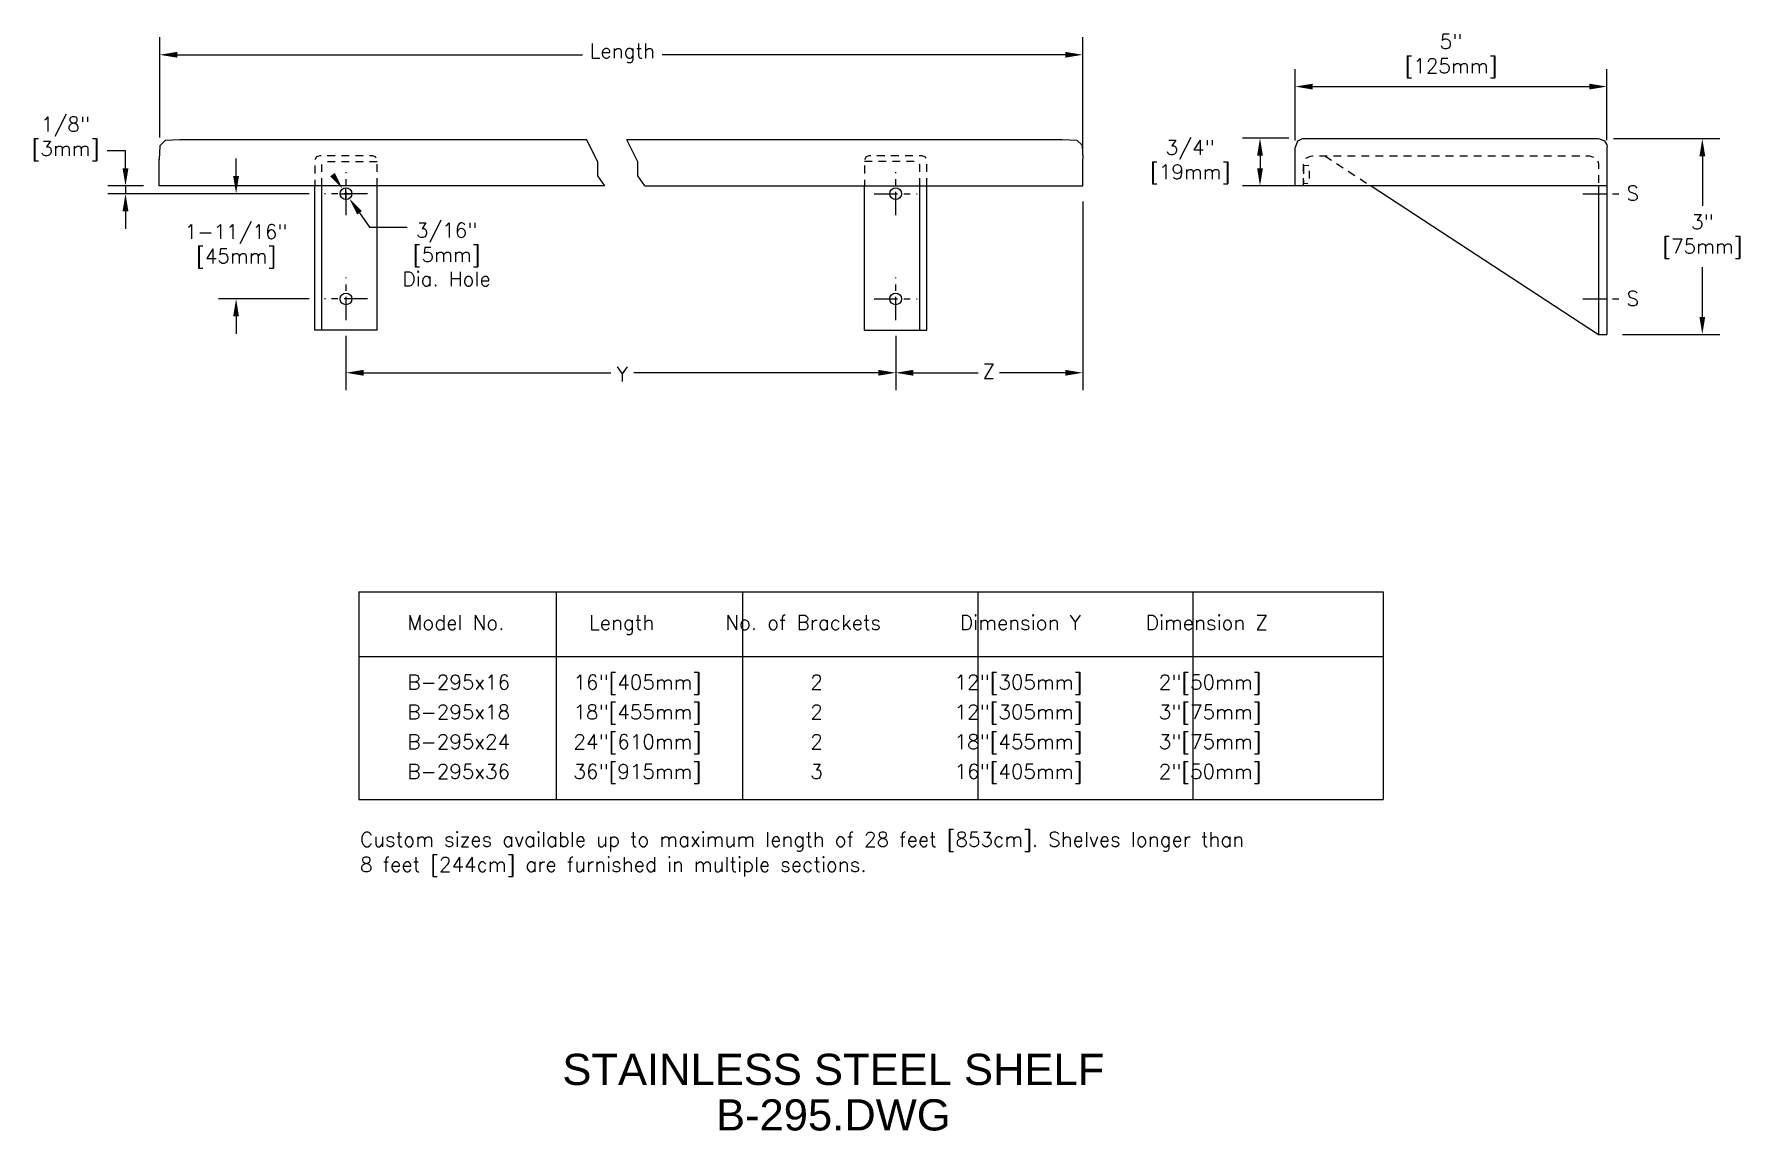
# Model space of a CAD drawing. Extents: x 16.3 to 43.6, y 2.2 to 19.8.
import ezdxf
from ezdxf.enums import TextEntityAlignment as Align

# ---------------------------------------------------------------- set-up
doc = ezdxf.new("R2010")
doc.units = 0
doc.header["$MEASUREMENT"] = 0
doc.header["$PDMODE"] = 35
doc.header["$PDSIZE"] = 0.000315
doc.linetypes.add('CENTER2', pattern=[1.125, 0.75, -0.125, 0.125, -0.125])
doc.linetypes.add('HIDDEN2', pattern=[0.1875, 0.125, -0.0625])
doc.layers.get('0').update_dxf_attribs({"linetype": 'CONTINUOUS'})
doc.layers.get('Defpoints').update_dxf_attribs({"linetype": 'CONTINUOUS'})
for name, color, linetype in [('detail', 4, 'CONTINUOUS'), ('dim', 1, 'CONTINUOUS'), ('text', 2, 'CONTINUOUS')]:
    doc.layers.add(name, color=color, linetype=linetype)
doc.styles.add('Arial_5', font='arial.ttf', dxfattribs={"height": 5})
doc.styles.add('DIM_S_8', font='simplex.shx', dxfattribs={"height": 0.234375})
doc.dimstyles.new('DIM_S_7', dxfattribs={"dimtxt": 0.12, "dimasz": 0.28125, "dimexe": 0.28125, "dimexo": 0.25, "dimgap": 0.09375, "dimtad": 1, "dimtih": 1, "dimtoh": 1, "dimdec": 4, "dimrnd": 0.0625, "dimzin": 0, "dimdsep": 46, "dimlunit": 4, "dimtxsty": 'DIM_S_8', "dimcen": 0.09375, "dimaunit": 1, "dimadec": 0, "dimazin": 0, "dimtfac": 1, "dimtdec": 4, "dimtofl": 0, "dimtmove": 2, "dimatfit": 3, "dimfxl": 1, "dimtolj": 1, "dimtzin": 0, "dimarcsym": 0})

# ---------------------------------------------------------------- blocks, each defined once
blk = doc.blocks.new('TBLK_TX')
at = {"style": 'Arial_5'}
for tag, p in [('TITLE', (0, 0)), ('DWG_NAME', (0, -7.3))]:
    blk.add_attdef(tag, text='', height=5, dxfattribs=at).set_placement(p, align=Align.CENTER)
blk = doc.blocks.new('*D1')
at = {"color": 0, "linetype": 'ByBlock'}
for p, q in [((36.498, 18.113), (36.498, 19.26)), ((41.498, 18.121), (41.498, 19.26)), ((36.779, 18.978), (41.217, 18.978))]:
    blk.add_line(p, q, dxfattribs=at)
for points in [[(36.779, 19.025), (36.779, 18.931), (36.498, 18.978)], [(41.217, 19.025), (41.217, 18.931), (41.498, 18.978)]]:
    blk.add_solid(points, dxfattribs=at)
at = {"layer": 'Defpoints', "color": 0, "linetype": 'ByBlock'}
for p in [(41.498, 18.978), (36.498, 17.863), (41.498, 17.871)]:
    blk.add_point(p, dxfattribs=at)
at = {"color": 0, "linetype": 'ByBlock', "insert": (38.998, 19.468), "char_height": 0.2344, "attachment_point": 5, "style": 'DIM_S_8'}
blk.add_mtext('\\A1;5"\\P[125mm]', dxfattribs=at)
blk = doc.blocks.new('*D2')
at = {"layer": 'Defpoints', "color": 0, "linetype": 'Continuous'}
for p in [(41.357, 18.143), (41.498, 15.003), (43.031, 15.003)]:
    blk.add_point(p, dxfattribs=at)
at = {"layer": 'dim', "color": 0, "linetype": 'Continuous', "lineweight": -2}
for p, q in [((41.607, 18.143), (43.312, 18.143)), ((43.031, 17.861), (43.031, 17.063)), ((43.031, 15.284), (43.031, 16.083)), ((41.748, 15.003), (43.312, 15.003))]:
    blk.add_line(p, q, dxfattribs=at)
at = {"layer": 'dim', "color": 0, "linetype": 'Continuous'}
for points in [[(42.984, 17.861), (43.077, 17.861), (43.031, 18.143)], [(42.984, 15.284), (43.077, 15.284), (43.031, 15.003)]]:
    blk.add_solid(points, dxfattribs=at)
at = {"layer": 'dim', "color": 0, "linetype": 'Continuous', "insert": (43.031, 16.573), "char_height": 0.2344, "attachment_point": 5, "style": 'DIM_S_8'}
blk.add_mtext('\\A1;3"\\P[75mm]', dxfattribs=at)
blk = doc.blocks.new('*D3')
at = {"layer": 'Defpoints', "color": 0, "linetype": 'Continuous'}
for p in [(36.649, 18.15), (35.935, 17.385), (36.91, 17.385)]:
    blk.add_point(p, dxfattribs=at)
at = {"layer": 'dim', "color": 0, "linetype": 'Continuous', "lineweight": -2}
for p, q in [((36.399, 18.15), (35.654, 18.15)), ((35.935, 17.868), (35.935, 17.666)), ((36.66, 17.385), (35.654, 17.385))]:
    blk.add_line(p, q, dxfattribs=at)
at = {"layer": 'dim', "color": 0, "linetype": 'Continuous'}
for points in [[(35.888, 17.868), (35.982, 17.868), (35.935, 18.15)], [(35.888, 17.666), (35.982, 17.666), (35.935, 17.385)]]:
    blk.add_solid(points, dxfattribs=at)
at = {"layer": 'dim', "color": 0, "linetype": 'Continuous', "insert": (34.814, 17.767), "char_height": 0.2344, "attachment_point": 5, "style": 'DIM_S_8'}
blk.add_mtext('\\A1;3/4"\\P[19mm]', dxfattribs=at)
blk = doc.blocks.new('*D4')
at = {"color": 0, "linetype": 'ByBlock'}
for p, q in [((18.282, 18.16), (18.282, 19.77)), ((33.09, 17.94), (33.09, 19.77)), ((18.564, 19.488), (25.064, 19.488)), ((32.809, 19.488), (26.345, 19.488))]:
    blk.add_line(p, q, dxfattribs=at)
for points in [[(18.564, 19.535), (18.564, 19.442), (18.282, 19.488)], [(32.809, 19.535), (32.809, 19.442), (33.09, 19.488)]]:
    blk.add_solid(points, dxfattribs=at)
at = {"layer": 'Defpoints', "color": 0, "linetype": 'ByBlock'}
for p in [(33.09, 19.488), (18.282, 17.91), (33.09, 17.69)]:
    blk.add_point(p, dxfattribs=at)
at = {"color": 0, "linetype": 'ByBlock', "insert": (25.704, 19.513), "char_height": 0.2344, "attachment_point": 5, "style": 'DIM_S_8'}
blk.add_mtext('\\A1;Length', dxfattribs=at)
blk = doc.blocks.new('*D5')
at = {"color": 0, "linetype": 'ByBlock'}
for p, q in [((17.734, 17.666), (17.734, 17.947)), ((18.021, 17.385), (17.452, 17.385)), ((20.678, 17.26), (17.452, 17.26)), ((17.734, 17.385), (17.734, 17.26)), ((17.734, 16.978), (17.734, 16.697))]:
    blk.add_line(p, q, dxfattribs=at)
for points in [[(17.687, 17.666), (17.781, 17.666), (17.734, 17.385)], [(17.687, 16.978), (17.781, 16.978), (17.734, 17.26)]]:
    blk.add_solid(points, dxfattribs=at)
at = {"layer": 'Defpoints', "color": 0, "linetype": 'ByBlock'}
for p in [(17.734, 17.26), (18.271, 17.385), (20.928, 17.26)]:
    blk.add_point(p, dxfattribs=at)
at = {"color": 0, "linetype": 'ByBlock', "insert": (16.77, 18.139), "char_height": 0.2344, "attachment_point": 5, "style": 'DIM_S_8'}
blk.add_mtext('\\A1;1/8"\\P[3mm]', dxfattribs=at)
blk = doc.blocks.new('*D6')
at = {"color": 0, "linetype": 'ByBlock'}
for p, q in [((19.508, 17.541), (19.508, 17.822)), ((20.678, 17.26), (19.226, 17.26)), ((20.678, 15.572), (19.226, 15.572)), ((19.508, 15.291), (19.508, 15.01))]:
    blk.add_line(p, q, dxfattribs=at)
for points in [[(19.461, 17.541), (19.554, 17.541), (19.508, 17.26)], [(19.461, 15.291), (19.554, 15.291), (19.508, 15.572)]]:
    blk.add_solid(points, dxfattribs=at)
at = {"layer": 'Defpoints', "color": 0, "linetype": 'ByBlock'}
for p in [(20.928, 17.26), (19.508, 15.572), (20.928, 15.572)]:
    blk.add_point(p, dxfattribs=at)
at = {"color": 0, "linetype": 'ByBlock', "insert": (19.508, 16.416), "char_height": 0.23438, "attachment_point": 5, "style": 'DIM_S_8'}
blk.add_mtext('\\A1;1-11/16"\\P[45mm]', dxfattribs=at)
blk = doc.blocks.new('*D7')
at = {"color": 0, "linetype": 'ByBlock'}
for p, q in [((21.271, 14.978), (21.271, 14.106)), ((30.09, 14.978), (30.09, 14.106)), ((21.553, 14.387), (25.521, 14.387)), ((29.809, 14.387), (25.887, 14.387))]:
    blk.add_line(p, q, dxfattribs=at)
for points in [[(21.553, 14.434), (21.553, 14.34), (21.271, 14.387)], [(29.809, 14.434), (29.809, 14.34), (30.09, 14.387)]]:
    blk.add_solid(points, dxfattribs=at)
at = {"layer": 'Defpoints', "color": 0, "linetype": 'ByBlock'}
for p in [(21.271, 15.228), (30.09, 15.228), (30.09, 14.387)]:
    blk.add_point(p, dxfattribs=at)
at = {"color": 0, "linetype": 'ByBlock', "insert": (25.704, 14.363), "char_height": 0.2344, "attachment_point": 5, "style": 'DIM_S_8'}
blk.add_mtext('\\A1;Y', dxfattribs=at)
blk = doc.blocks.new('*D8')
at = {"color": 0, "linetype": 'ByBlock'}
for p, q in [((33.09, 17.135), (33.09, 14.106)), ((30.09, 14.978), (30.09, 14.106)), ((30.371, 14.387), (31.413, 14.387)), ((32.809, 14.387), (31.757, 14.387))]:
    blk.add_line(p, q, dxfattribs=at)
for points in [[(30.371, 14.434), (30.371, 14.34), (30.09, 14.387)], [(32.809, 14.434), (32.809, 14.34), (33.09, 14.387)]]:
    blk.add_solid(points, dxfattribs=at)
at = {"layer": 'Defpoints', "color": 0, "linetype": 'ByBlock'}
for p in [(33.09, 17.385), (30.09, 15.228), (33.09, 14.387)]:
    blk.add_point(p, dxfattribs=at)
at = {"color": 0, "linetype": 'ByBlock', "insert": (31.585, 14.412), "char_height": 0.2344, "attachment_point": 5, "style": 'DIM_S_8'}
blk.add_mtext('\\A1;Z', dxfattribs=at)
blk = doc.blocks.new('*D9')
at = {"color": 0, "linetype": 'ByBlock'}
for p, q in [((21.178, 17.26), (21.365, 17.26)), ((21.271, 17.166), (21.271, 17.353)), ((21.488, 16.954), (21.65, 16.724))]:
    blk.add_line(p, q, dxfattribs=at)
for points in [[(21.093, 17.593), (21.016, 17.539), (21.217, 17.336)], [(21.526, 16.981), (21.45, 16.926), (21.325, 17.183)]]:
    blk.add_solid(points, dxfattribs=at)
at = {"layer": 'Defpoints', "color": 0, "linetype": 'ByBlock'}
for p in [(21.217, 17.336), (21.325, 17.183)]:
    blk.add_point(p, dxfattribs=at)
at = {"color": 0, "linetype": 'ByBlock', "insert": (22.885, 16.282), "char_height": 0.2344, "attachment_point": 5, "style": 'DIM_S_8'}
blk.add_mtext('\\A1;3/16"\\P[5mm]\\PDia. Hole', dxfattribs=at)

msp = doc.modelspace()

# ---------------------------------------------------------------- linework, layer by layer
at = {"layer": 'detail', "ltscale": 0.75}
for p, q in [((25.13381, 18.12176), (18.60476, 18.12176)), ((25.77522, 18.12848), (32.75648, 18.12848)), ((36.64939, 18.14546), (41.3574, 18.14546)), ((18.2713, 17.38464), (18.2713, 17.81248)), ((33.08994, 17.38464), (33.08994, 17.81479)), ((36.49816, 17.38469), (36.49816, 17.9989)), ((41.49833, 18.00745), (41.49833, 15.00268)), ((25.42311, 17.38464), (18.2713, 17.38464)), ((20.7713, 15.07214), (20.7713, 17.38464)), ((20.88489, 15.07214), (20.88489, 17.38464)), ((21.7713, 15.07214), (21.7713, 17.38464)), ((26.06452, 17.38464), (33.08994, 17.38464)), ((29.58994, 15.07214), (29.58994, 17.38464)), ((30.47635, 15.07214), (30.47635, 17.38464)), ((30.58994, 15.07214), (30.58994, 17.38464)), ((37.71529, 17.38456), (41.36549, 15.00268)), ((41.36549, 17.38504), (41.36549, 15.00268)), ((21.7713, 15.07214), (20.7713, 15.07214)), ((29.58994, 15.07214), (30.58994, 15.07214)), ((41.36549, 15.00268), (41.49833, 15.00268))]:
    msp.add_line(p, q, dxfattribs=at)
at = {"layer": 'detail', "linetype": 'HIDDEN2'}
msp.add_line((36.97425, 17.86811), (37.71529, 17.38456), dxfattribs=at)
at = {"layer": 'detail', "linetype": 'CENTER2', "ltscale": 0.5}
for p, q in [((21.2713, 16.91589), (21.2713, 17.60339)), ((30.08994, 16.91589), (30.08994, 17.60339)), ((21.61505, 17.25964), (20.92755, 17.25964)), ((29.74619, 17.25964), (30.43369, 17.25964)), ((41.11549, 17.25964), (41.74833, 17.25964)), ((21.2713, 15.22839), (21.2713, 15.91589)), ((30.08994, 15.22839), (30.08994, 15.91589)), ((21.61505, 15.57214), (20.92755, 15.57214)), ((29.74619, 15.57214), (30.43369, 15.57214)), ((41.11549, 15.57214), (41.74833, 15.57214))]:
    msp.add_line(p, q, dxfattribs=at)
at = {"layer": 'detail', "ltscale": 0.75}
for points in [[(18.60476, 18.1232), (18.36862, 18.11088), (18.28248, 18.03021), (18.2713, 17.81093)], [(25.42311, 17.38464), (25.30941, 17.54797), (25.30973, 17.76998), (25.13381, 18.11896)], [(26.06452, 17.38464), (25.95081, 17.54797), (25.95114, 17.76998), (25.77522, 18.12213)], [(32.76008, 18.1288), (32.99622, 18.11649), (33.08237, 18.03581), (33.09355, 17.81653)], [(36.50203, 18.00817), (36.5433, 18.10706), (36.61771, 18.14405), (36.65326, 18.14745)], [(41.3624, 18.14417), (41.46304, 18.10884), (41.49863, 18.04596), (41.50333, 18.01224)], [(41.49893, 17.38539), (41.44882, 17.38515), (41.30716, 17.38496), (41.08617, 17.38481), (40.79803, 17.38469), (40.45497, 17.38461), (40.0692, 17.38455), (39.65291, 17.38451), (39.21833, 17.3845), (38.77766, 17.3845), (38.34311, 17.38452), (37.92689, 17.38454), (37.54121, 17.38457), (37.19827, 17.38461), (36.91029, 17.38464), (36.68947, 17.38467), (36.54802, 17.38469), (36.49816, 17.38469)]]:
    msp.add_lwpolyline(points, dxfattribs=at)
at = {"layer": 'detail', "linetype": 'HIDDEN2', "flags": 128}
for points in [[(21.7713, 17.38464), (21.7713, 17.79653), (21.7669, 17.81496), (21.7471, 17.84942), (21.70198, 17.86869), (20.85287, 17.86869), (20.7974, 17.85044), (20.77509, 17.81612), (20.7713, 17.79252), (20.7713, 17.38464)], [(30.58994, 17.38464), (30.58994, 17.79252), (30.58615, 17.81612), (30.56384, 17.85044), (30.50837, 17.86869), (29.65926, 17.86869), (29.61414, 17.84942), (29.59434, 17.81496), (29.58994, 17.79653), (29.58994, 17.38464)], [(36.63273, 17.38469), (36.63273, 17.72581), (36.67225, 17.82783), (36.74492, 17.86373), (36.78397, 17.86811), (41.22241, 17.86811), (41.32216, 17.8314), (41.35972, 17.76464), (41.36549, 17.72884), (41.36549, 17.38504)], [(20.88489, 17.38464), (20.88489, 17.72162), (20.90498, 17.76009), (20.94229, 17.77272), (20.96237, 17.77376), (21.7713, 17.77376)], [(30.47635, 17.38464), (30.47635, 17.72162), (30.45626, 17.76009), (30.41895, 17.77272), (30.39887, 17.77376), (29.58994, 17.77376)]]:
    msp.add_lwpolyline(points, dxfattribs=at)
msp.add_lwpolyline([(36.63202, 17.70544), (36.63273, 17.4269), (36.72802, 17.42564), (36.73081, 17.71416)], close=True, dxfattribs=at)
at = {"layer": 'detail', "ltscale": 0.75}
for centre in [(21.2713, 17.25964), (30.08994, 17.25964), (21.2713, 15.57214), (30.08994, 15.57214)]:
    msp.add_circle(centre, 0.09375, dxfattribs=at)
at = {"layer": 'dim', "linetype": 'Continuous'}
for p, q in [((17.73363, 17.94714), (17.44211, 17.94714)), ((21.65047, 16.72402), (22.25356, 16.72402)), ((21.47556, 10.87138), (21.47556, 7.54108)), ((21.47556, 10.87138), (37.91292, 10.87138)), ((24.64159, 10.87138), (24.64159, 7.54108)), ((27.63415, 10.87138), (27.63415, 7.54108)), ((31.40737, 10.87138), (31.40737, 7.54108)), ((34.85531, 10.87138), (34.85531, 7.54108)), ((37.91292, 10.87138), (37.91292, 7.54108)), ((21.47556, 9.83653), (37.91292, 9.83653)), ((21.47556, 7.54108), (37.91292, 7.54108))]:
    msp.add_line(p, q, dxfattribs=at)

# ---------------------------------------------------------------- block references
at = {"layer": 'text', "linetype": 'Continuous', "xscale": 0.1, "yscale": 0.1, "zscale": 0.1}
msp.add_blockref('TBLK_TX', (29.08948, 2.96173), dxfattribs=at).add_auto_attribs({'TITLE': 'STAINLESS STEEL SHELF', 'DWG_NAME': 'B-295.DWG'})

# ---------------------------------------------------------------- texts
at = {"layer": 'dim', "linetype": 'Continuous', "style": 'DIM_S_8'}
for s, height, p in [('S', 0.23438, (41.81485, 17.15013)), ('S', 0.23438, (41.81485, 15.46263)), ('Model No.       Length      No. of Brackets      Dimension Y     Dimension Z', 0.234375, (22.25622, 10.26129)), ('B-295x16     16"[405mm]         2            12"[305mm]      2"[50mm]', 0.234375, (22.25622, 9.30468)), ('B-295x18     18"[455mm]         2            12"[305mm]      3"[75mm]', 0.234375, (22.25622, 8.8278)), ('B-295x24     24"[610mm]         2            18"[455mm]      3"[75mm]', 0.234375, (22.25622, 8.35092)), ('B-295x36     36"[915mm]         3            16"[405mm]      2"[50mm]', 0.234375, (22.25622, 7.87403)), ('Custom sizes available up to maximum length of 28 feet [853cm]. Shelves longer than', 0.234375, (21.49685, 6.78417)), ('8 feet [244cm] are furnished in multiple sections.', 0.234375, (21.49685, 6.38238))]:
    msp.add_text(s, height=height, dxfattribs=at).set_placement(p)

# ---------------------------------------------------------------- dimensions: what is measured, and where the dimension line sits
at = {"layer": 'dim', "linetype": 'Continuous'}
for base, p1, p2, text, picture, middle in [((33.08994, 19.48839), (18.28248, 17.90969), (33.08994, 17.69041), 'Length', '*D4', (25.70425, 19.51268)), ((33.08994, 14.38729), (30.08994, 15.22839), (33.08994, 17.38464), 'Z', '*D8', (31.58501, 14.41158)), ((30.08994, 14.38729), (21.2713, 15.22839), (30.08994, 15.22839), 'Y', '*D7', (25.70425, 14.363))]:
    dim = msp.add_linear_dim(base=base, p1=p1, p2=p2, text=text, dimstyle='DIM_S_7', override={"dimpost": '\\X'}, dxfattribs=at)
    dim.commit()
    dim.dimension.update_dxf_attribs({"geometry": picture, "text_midpoint": middle, "dimtype": 160})
dim = msp.add_linear_dim(base=(41.49833, 18.97828), p1=(36.49816, 17.86341), p2=(41.49833, 17.87075), text='5"\\P[125mm]', dimstyle='DIM_S_7', override={"dimpost": '\\X'}, dxfattribs=at)
dim.commit()
dim.dimension.update_dxf_attribs({"geometry": '*D1', "text_midpoint": (38.99825, 19.46824)})
dim = msp.add_linear_dim(base=(17.73363, 17.25964), p1=(18.2713, 17.38464), p2=(20.92755, 17.25964), angle=90, text='1/8"\\P[3mm]', dimstyle='DIM_S_7', override={"dimpost": '\\X'}, dxfattribs=at)
dim.commit()
dim.dimension.update_dxf_attribs({"geometry": '*D5', "text_midpoint": (16.76987, 18.13863), "dimtype": 160})
for base, p1, p2, text, picture, middle in [((35.93483, 17.38464), (36.64939, 18.14954), (36.91029, 17.38464), '3/4"\\P[19mm]', '*D3', (34.81429, 17.76709)), ((43.03062, 15.00268), (41.3574, 18.14271), (41.49833, 15.00268), '3"\\P[75mm]', '*D2', (43.03062, 16.5727)), ((19.50758, 15.57214), (20.92755, 17.25964), (20.92755, 15.57214), '1-11/16"\\P[45mm]', '*D6', (19.50758, 16.41589))]:
    dim = msp.add_linear_dim(base=base, p1=p1, p2=p2, angle=90, text=text, dimstyle='DIM_S_7', override={"dimpost": '\\X'}, dxfattribs=at)
    dim.commit()
    dim.dimension.update_dxf_attribs({"geometry": picture, "text_midpoint": middle})
dim = msp.add_diameter_dim_2p(p1=(21.21713, 17.33616), p2=(21.32546, 17.18312), text='3/16"\\P[5mm]\\PDia. Hole', dimstyle='DIM_S_7', override={"dimpost": '\\X'}, dxfattribs=at)
dim.commit()
dim.dimension.update_dxf_attribs({"geometry": '*D9', "text_midpoint": (22.88537, 16.28199), "dimtype": 163})

doc.saveas('drawing.dxf')
